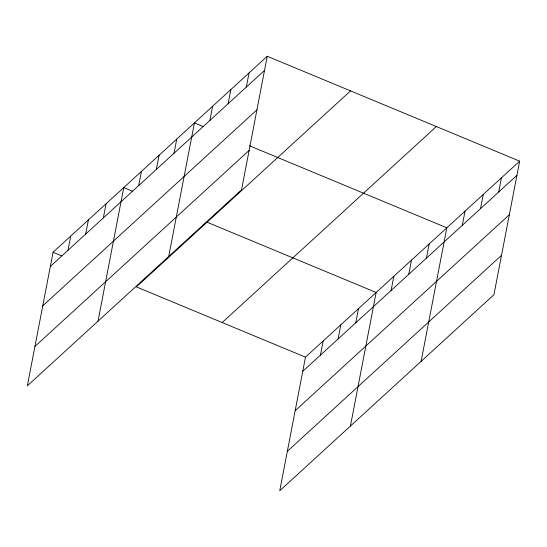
<?xml version="1.0" encoding="UTF-8"?>
<svg xmlns="http://www.w3.org/2000/svg" width="547" height="547" viewBox="0 0 547 547"><rect width="100%" height="100%" fill="white"/><g stroke="black" fill="none" stroke-linecap="round" stroke-linejoin="round"><path stroke-width="0.82" d="M267.251 56.266L53.073 252.256L27.35 385.833L241.528 189.843L267.251 56.266L519.65 161.167L493.927 294.744L279.749 490.734L305.472 357.157L519.65 161.167M68.013 250.259L70.741 236.085M85.681 234.089L88.409 219.921M103.356 217.918L106.084 203.751M98.029 321.157L123.752 187.58L132.395 191.17M138.692 185.577L141.42 171.409M156.36 169.406L159.088 155.239M174.028 153.242L176.756 139.068M168.708 256.481L194.431 122.904L203.074 126.494M209.904 120.408L212.633 106.241M228.113 103.752L230.841 89.585M246.314 87.089L249.042 72.922M320.419 355.153L323.147 340.986M338.087 338.99L340.815 324.822M355.755 322.819L358.483 308.652M350.429 426.058L376.151 292.481L207.046 222.198M391.091 290.478L393.819 276.31M408.766 274.307L411.494 260.14M426.434 258.143L429.163 243.969M421.108 361.382L446.831 227.805L249.432 145.762M462.304 225.309L465.032 211.142M480.512 208.653L483.24 194.486M498.714 191.99L501.442 177.823M50.345 266.423L264.522 70.433M42.755 305.828L256.933 109.838M34.94 346.429L249.111 150.439M350.538 90.884L136.367 286.874L305.472 357.157M222.185 322.539L436.356 126.548M302.744 371.324L516.922 175.334M295.161 410.729L509.332 214.739M287.339 451.33L501.517 255.34M53.073 252.256L61.715 255.852"/></g></svg>
